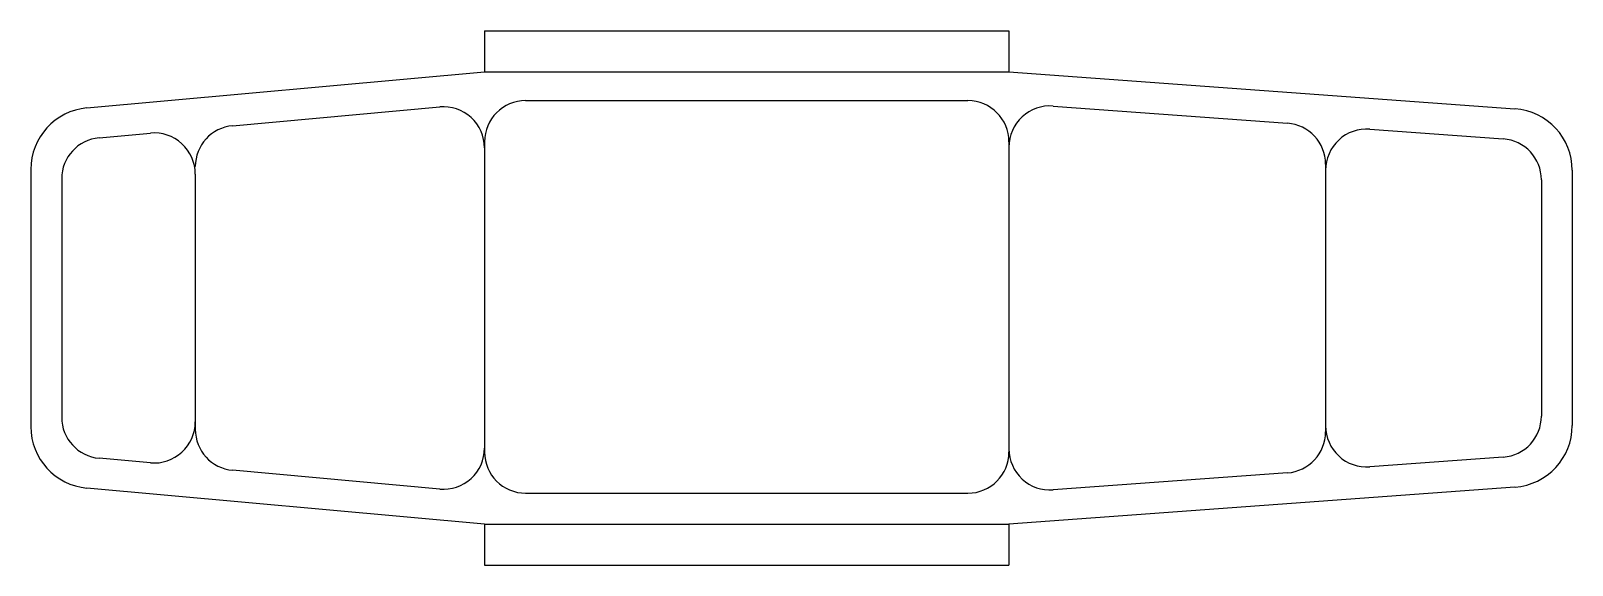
# Model space of a CAD drawing. Extents: x 0 to 1.9, y 0 to 0.66.
import ezdxf

# ---------------------------------------------------------------- set-up
doc = ezdxf.new("R2010")
doc.units = 0
doc.header["$LTSCALE"] = 1.2
doc.layers.get('0').update_dxf_attribs({"linetype": 'CONTINUOUS'})

msp = doc.modelspace()

# ---------------------------------------------------------------- linework, layer by layer
at = {"color": 0}
for p, q in [((0.5597, 0.6599), (0.5597, 0.6091)), ((0.5597, 0.6599), (1.2079, 0.6599)), ((1.2079, 0.6599), (1.2079, 0.6091)), ((0.0683, 0.5646), (0.5597, 0.6091)), ((0.5597, 0.6091), (1.2079, 0.6091)), ((1.2079, 0.6091), (1.8333, 0.5635)), ((0.6105, 0.5736), (1.1571, 0.5736)), ((0.2484, 0.5427), (0.5043, 0.5658)), ((1.2624, 0.5669), (1.5521, 0.5458)), ((0.0833, 0.5277), (0.1468, 0.5334)), ((1.6537, 0.5384), (1.8188, 0.5263)), ((0.5597, 0.5228), (0.5597, 0.1393)), ((1.2079, 0.5228), (1.2079, 0.1393)), ((-0.001, 0.4887), (-0.001, 0.1707)), ((0.0371, 0.4771), (0.0371, 0.1823)), ((0.2022, 0.4829), (0.2022, 0.1674)), ((1.5992, 0.4951), (1.5992, 0.1643)), ((1.904, 0.4875), (1.904, 0.172)), ((1.8659, 0.4757), (1.8659, 0.1838)), ((0.1468, 0.126), (0.0833, 0.1317)), ((0.5043, 0.0936), (0.2484, 0.1168)), ((1.8188, 0.1331), (1.6537, 0.121)), ((1.8333, 0.096), (1.2079, 0.0503)), ((1.5521, 0.1136), (1.2624, 0.0925)), ((0.5597, 0.0503), (0.0683, 0.0948)), ((0.6105, 0.0885), (1.1571, 0.0885)), ((0.5597, 0.0503), (0.5597, -0.0005)), ((0.5597, 0.0503), (1.2079, 0.0503)), ((1.2079, 0.0503), (1.2079, -0.0005)), ((0.5597, -0.0005), (1.2079, -0.0005))]:
    msp.add_line(p, q, dxfattribs=at)
for centre, radius, start, end in [((0.6105, 0.5228), 0.0508, 90, 180), ((1.1571, 0.5228), 0.0508, 0, 90), ((0.0752, 0.4887), 0.0762, 95.1767, 180), ((0.5089, 0.5152), 0.0508, 0, 95.1767), ((1.2587, 0.5163), 0.0508, 85.826, 180), ((1.8278, 0.4875), 0.0762, 0, 85.826), ((0.1514, 0.4829), 0.0508, 0, 95.1767), ((0.253, 0.4921), 0.0508, 95.1767, 180), ((1.5484, 0.4951), 0.0508, 0, 85.826), ((1.65, 0.4877), 0.0508, 85.826, 180), ((0.0879, 0.4771), 0.0508, 95.1767, 180), ((1.8151, 0.4757), 0.0508, 0, 85.826), ((0.0879, 0.1823), 0.0508, 180, 264.8233), ((0.1514, 0.1766), 0.0508, 264.8233, 0), ((1.65, 0.1717), 0.0508, 180, 274.174), ((1.8151, 0.1838), 0.0508, 274.174, 0), ((1.8278, 0.172), 0.0762, 274.174, 0), ((0.0752, 0.1707), 0.0762, 180, 264.8233), ((0.253, 0.1674), 0.0508, 180, 264.8233), ((1.5484, 0.1643), 0.0508, 274.174, 0), ((0.5089, 0.1442), 0.0508, 264.8233, 0), ((0.6105, 0.1393), 0.0508, 180, 270), ((1.1571, 0.1393), 0.0508, 270, 0), ((1.2587, 0.1432), 0.0508, 180, 274.174)]:
    msp.add_arc(centre, radius, start, end, dxfattribs=at)

doc.saveas('drawing.dxf')
